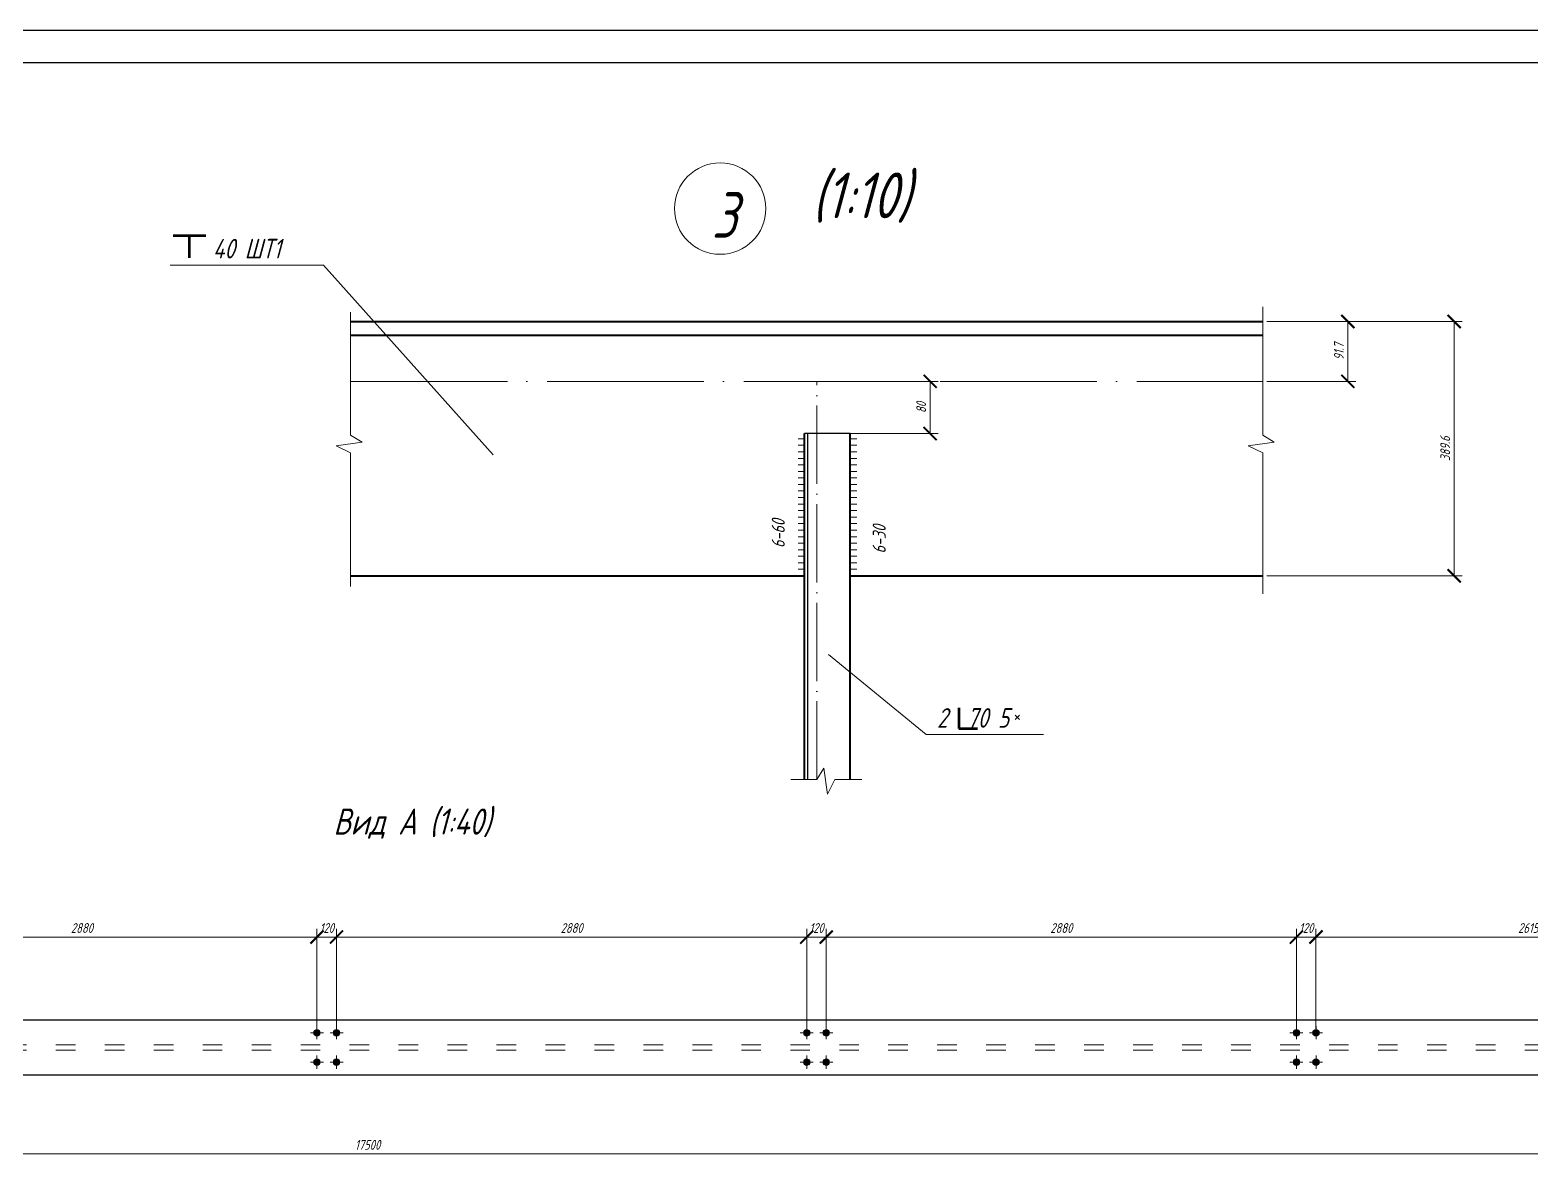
# Model space of a CAD drawing. Header units: millimetres. Extents: x 1665 to 4316, y 443 to 1647.
# Drawn here: x 2827.6 to 3057.5, y 1473.5 to 1647 of the extents above; entities that cross this region are included whole.
import ezdxf

# ---------------------------------------------------------------- set-up
doc = ezdxf.new("R2010")
doc.units = ezdxf.units.MM
doc.linetypes.add('ACAD_ISO03W100', pattern=[30, 12, -18])
doc.linetypes.add('ACAD_ISO04W100', pattern=[30, 24, -3, 0, -3])
doc.layers.get('0').update_dxf_attribs({"lineweight": 18})
doc.styles.get("Standard").update_dxf_attribs({"font": 'romans.shx', "width": 0.75, "oblique": 15, "height": 1.5})
doc.dimstyles.new('ISO-25', dxfattribs={"dimtxt": 1.5, "dimasz": 2, "dimexe": 1.25, "dimexo": 0.625, "dimtad": 1, "dimtxsty": 'Standard', "dimblk": 'ARCHTICK', "dimcen": 2.5, "dimadec": 0, "dimazin": 0, "dimtfac": 1, "dimtmove": 0, "dimatfit": 3, "dimldrblk": 'NONE', "dimfxl": 1, "dimlwd": 18, "dimlwe": 18, "dimarcsym": 0})

# ---------------------------------------------------------------- blocks, each defined once
blk = doc.blocks.new('_ArchTick')
at = {"color": 0, "linetype": 'ByBlock', "const_width": 0.15}
blk.add_lwpolyline([(-0.5, -0.5), (0.5, 0.5)], dxfattribs=at)
blk = doc.blocks.new('*D85')
at = {"color": 0, "lineweight": 18, "transparency": 16777216}
for p, q in [((2799.58, 1493.97), (2799.58, 1509.26)), ((2799.58, 1508.01), (2871.58, 1508.01)), ((2871.58, 1494.47), (2871.58, 1509.26))]:
    blk.add_line(p, q, dxfattribs=at)
at = {"layer": 'Defpoints', "color": 0, "transparency": 16777216}
for p in [(2871.58, 1508.01), (2799.58, 1493.34), (2871.58, 1493.84)]:
    blk.add_point(p, dxfattribs=at)
at = {"color": 0, "lineweight": 18, "transparency": 16777216, "xscale": 2, "yscale": 2, "zscale": 2, "rotation": 180}
blk.add_blockref('_ArchTick', (2799.58, 1508.01), dxfattribs=at)
at = {"color": 0, "lineweight": 18, "transparency": 16777216, "xscale": 2, "yscale": 2, "zscale": 2}
blk.add_blockref('_ArchTick', (2871.58, 1508.01), dxfattribs=at)
at = {"color": 0, "transparency": 16777216, "insert": (2835.58, 1509.39), "char_height": 1.5, "attachment_point": 5}
blk.add_mtext('2880', dxfattribs=at)
blk = doc.blocks.new('_None')
blk = doc.blocks.new('*D87')
at = {"color": 0, "lineweight": 18, "transparency": 16777216}
for p, q in [((2874.58, 1493.97), (2874.58, 1509.26)), ((2874.58, 1508.01), (2946.58, 1508.01)), ((2946.58, 1494.47), (2946.58, 1509.26))]:
    blk.add_line(p, q, dxfattribs=at)
at = {"layer": 'Defpoints', "color": 0, "transparency": 16777216}
for p in [(2946.58, 1508.01), (2874.58, 1493.34), (2946.58, 1493.84)]:
    blk.add_point(p, dxfattribs=at)
at = {"color": 0, "lineweight": 18, "transparency": 16777216, "xscale": 2, "yscale": 2, "zscale": 2, "rotation": 180}
blk.add_blockref('_ArchTick', (2874.58, 1508.01), dxfattribs=at)
at = {"color": 0, "lineweight": 18, "transparency": 16777216, "xscale": 2, "yscale": 2, "zscale": 2}
blk.add_blockref('_ArchTick', (2946.58, 1508.01), dxfattribs=at)
at = {"color": 0, "transparency": 16777216, "insert": (2910.58, 1509.39), "char_height": 1.5, "attachment_point": 5}
blk.add_mtext('2880', dxfattribs=at)
blk = doc.blocks.new('*D88')
at = {"color": 0, "lineweight": 18, "transparency": 16777216}
for p, q in [((2871.58, 1493.97), (2871.58, 1509.26)), ((2871.58, 1508.01), (2874.58, 1508.01)), ((2874.58, 1493.97), (2874.58, 1509.26))]:
    blk.add_line(p, q, dxfattribs=at)
at = {"layer": 'Defpoints', "color": 0, "transparency": 16777216}
for p in [(2874.58, 1508.01), (2871.58, 1493.34), (2874.58, 1493.34)]:
    blk.add_point(p, dxfattribs=at)
at = {"color": 0, "lineweight": 18, "transparency": 16777216, "xscale": 2, "yscale": 2, "zscale": 2, "rotation": 180}
blk.add_blockref('_ArchTick', (2871.58, 1508.01), dxfattribs=at)
at = {"color": 0, "lineweight": 18, "transparency": 16777216, "xscale": 2, "yscale": 2, "zscale": 2}
blk.add_blockref('_ArchTick', (2874.58, 1508.01), dxfattribs=at)
at = {"color": 0, "transparency": 16777216, "insert": (2873.08, 1509.39), "char_height": 1.5, "attachment_point": 5}
blk.add_mtext('120', dxfattribs=at)
blk = doc.blocks.new('*D89')
at = {"color": 0, "lineweight": 18, "transparency": 16777216}
for p, q in [((2949.58, 1493.97), (2949.58, 1509.26)), ((2949.58, 1508.01), (3021.58, 1508.01)), ((3021.58, 1494.47), (3021.58, 1509.26))]:
    blk.add_line(p, q, dxfattribs=at)
at = {"layer": 'Defpoints', "color": 0, "transparency": 16777216}
for p in [(3021.58, 1508.01), (2949.58, 1493.34), (3021.58, 1493.84)]:
    blk.add_point(p, dxfattribs=at)
at = {"color": 0, "lineweight": 18, "transparency": 16777216, "xscale": 2, "yscale": 2, "zscale": 2, "rotation": 180}
blk.add_blockref('_ArchTick', (2949.58, 1508.01), dxfattribs=at)
at = {"color": 0, "lineweight": 18, "transparency": 16777216, "xscale": 2, "yscale": 2, "zscale": 2}
blk.add_blockref('_ArchTick', (3021.58, 1508.01), dxfattribs=at)
at = {"color": 0, "transparency": 16777216, "insert": (2985.58, 1509.39), "char_height": 1.5, "attachment_point": 5}
blk.add_mtext('2880', dxfattribs=at)
blk = doc.blocks.new('*D90')
at = {"color": 0, "lineweight": 18, "transparency": 16777216}
for p, q in [((2946.58, 1493.97), (2946.58, 1509.26)), ((2946.58, 1508.01), (2949.58, 1508.01)), ((2949.58, 1493.97), (2949.58, 1509.26))]:
    blk.add_line(p, q, dxfattribs=at)
at = {"layer": 'Defpoints', "color": 0, "transparency": 16777216}
for p in [(2949.58, 1508.01), (2946.58, 1493.34), (2949.58, 1493.34)]:
    blk.add_point(p, dxfattribs=at)
at = {"color": 0, "lineweight": 18, "transparency": 16777216, "xscale": 2, "yscale": 2, "zscale": 2, "rotation": 180}
blk.add_blockref('_ArchTick', (2946.58, 1508.01), dxfattribs=at)
at = {"color": 0, "lineweight": 18, "transparency": 16777216, "xscale": 2, "yscale": 2, "zscale": 2}
blk.add_blockref('_ArchTick', (2949.58, 1508.01), dxfattribs=at)
at = {"color": 0, "transparency": 16777216, "insert": (2948.08, 1509.39), "char_height": 1.5, "attachment_point": 5}
blk.add_mtext('120', dxfattribs=at)
blk = doc.blocks.new('*D91')
at = {"color": 0, "lineweight": 18, "transparency": 16777216}
for p, q in [((3024.58, 1493.97), (3024.58, 1509.26)), ((3024.58, 1508.01), (3089.58, 1508.01)), ((3089.58, 1493.97), (3089.58, 1509.26))]:
    blk.add_line(p, q, dxfattribs=at)
at = {"layer": 'Defpoints', "color": 0, "transparency": 16777216}
for p in [(3089.58, 1508.01), (3024.58, 1493.34), (3089.58, 1493.34)]:
    blk.add_point(p, dxfattribs=at)
at = {"color": 0, "lineweight": 18, "transparency": 16777216, "xscale": 2, "yscale": 2, "zscale": 2, "rotation": 180}
blk.add_blockref('_ArchTick', (3024.58, 1508.01), dxfattribs=at)
at = {"color": 0, "lineweight": 18, "transparency": 16777216, "xscale": 2, "yscale": 2, "zscale": 2}
blk.add_blockref('_ArchTick', (3089.58, 1508.01), dxfattribs=at)
at = {"color": 0, "transparency": 16777216, "insert": (3057.08, 1509.39), "char_height": 1.5, "attachment_point": 5}
blk.add_mtext('2615', dxfattribs=at)
blk = doc.blocks.new('*D92')
at = {"color": 0, "lineweight": 18, "transparency": 16777216}
for p, q in [((3021.58, 1493.97), (3021.58, 1509.26)), ((3021.58, 1508.01), (3024.58, 1508.01)), ((3024.58, 1493.97), (3024.58, 1509.26))]:
    blk.add_line(p, q, dxfattribs=at)
at = {"layer": 'Defpoints', "color": 0, "transparency": 16777216}
for p in [(3024.58, 1508.01), (3021.58, 1493.34), (3024.58, 1493.34)]:
    blk.add_point(p, dxfattribs=at)
at = {"color": 0, "lineweight": 18, "transparency": 16777216, "xscale": 2, "yscale": 2, "zscale": 2, "rotation": 180}
blk.add_blockref('_ArchTick', (3021.58, 1508.01), dxfattribs=at)
at = {"color": 0, "lineweight": 18, "transparency": 16777216, "xscale": 2, "yscale": 2, "zscale": 2}
blk.add_blockref('_ArchTick', (3024.58, 1508.01), dxfattribs=at)
at = {"color": 0, "transparency": 16777216, "insert": (3023.08, 1509.39), "char_height": 1.5, "attachment_point": 5}
blk.add_mtext('120', dxfattribs=at)
blk = doc.blocks.new('*D97')
at = {"color": 0, "lineweight": 18, "transparency": 16777216}
for p, q in [((2660.58, 1485.72), (2660.58, 1473.55)), ((3098.08, 1485.72), (3098.08, 1473.55)), ((2660.58, 1474.8), (3098.08, 1474.8))]:
    blk.add_line(p, q, dxfattribs=at)
at = {"layer": 'Defpoints', "color": 0, "transparency": 16777216}
for p in [(2660.58, 1486.34), (3098.08, 1486.34), (3098.08, 1474.8)]:
    blk.add_point(p, dxfattribs=at)
at = {"color": 0, "lineweight": 18, "transparency": 16777216, "xscale": 2, "yscale": 2, "zscale": 2, "rotation": 180}
blk.add_blockref('_ArchTick', (2660.58, 1474.8), dxfattribs=at)
at = {"color": 0, "lineweight": 18, "transparency": 16777216, "xscale": 2, "yscale": 2, "zscale": 2}
blk.add_blockref('_ArchTick', (3098.08, 1474.8), dxfattribs=at)
at = {"color": 0, "transparency": 16777216, "insert": (2879.33, 1476.17), "char_height": 1.5, "attachment_point": 5}
blk.add_mtext('17500', dxfattribs=at)
blk = doc.blocks.new('*D337')
at = {"color": 0, "lineweight": 18, "transparency": 16777216}
for p, q in [((3017.04, 1602.3), (3030.7, 1602.3)), ((3029.45, 1602.3), (3029.45, 1593.13)), ((3017.04, 1593.13), (3030.7, 1593.13))]:
    blk.add_line(p, q, dxfattribs=at)
at = {"layer": 'Defpoints', "color": 0, "transparency": 16777216}
for p in [(3016.42, 1602.3), (3016.42, 1593.13), (3029.45, 1593.13)]:
    blk.add_point(p, dxfattribs=at)
at = {"color": 0, "lineweight": 18, "transparency": 16777216, "xscale": 2, "yscale": 2, "zscale": 2}
for p, rotation in [((3029.45, 1602.3), 90), ((3029.45, 1593.13), 270)]:
    blk.add_blockref('_ArchTick', p, dxfattribs=dict(at, rotation=rotation))
at = {"color": 0, "transparency": 16777216, "insert": (3028.08, 1597.71), "char_height": 1.5, "attachment_point": 5, "rotation": 90}
blk.add_mtext('91.7', dxfattribs=at)
blk = doc.blocks.new('*D338')
at = {"color": 0, "lineweight": 18, "transparency": 16777216}
for p, q in [((3017.04, 1602.3), (3046.99, 1602.3)), ((3045.74, 1602.3), (3045.74, 1563.34)), ((3017.04, 1563.34), (3046.99, 1563.34))]:
    blk.add_line(p, q, dxfattribs=at)
at = {"layer": 'Defpoints', "color": 0, "transparency": 16777216}
for p in [(3016.42, 1602.3), (3016.42, 1563.34), (3045.74, 1563.34)]:
    blk.add_point(p, dxfattribs=at)
at = {"color": 0, "lineweight": 18, "transparency": 16777216, "xscale": 2, "yscale": 2, "zscale": 2}
for p, rotation in [((3045.74, 1602.3), 90), ((3045.74, 1563.34), 270)]:
    blk.add_blockref('_ArchTick', p, dxfattribs=dict(at, rotation=rotation))
at = {"color": 0, "transparency": 16777216, "insert": (3044.36, 1582.82), "char_height": 1.5, "attachment_point": 5, "rotation": 90}
blk.add_mtext('389.6', dxfattribs=at)
blk = doc.blocks.new('*D339')
at = {"color": 0, "lineweight": 18, "transparency": 16777216}
for p, q in [((2948.78, 1593.13), (2966.73, 1593.13)), ((2965.48, 1593.13), (2965.48, 1585.13)), ((2948.78, 1585.13), (2966.73, 1585.13))]:
    blk.add_line(p, q, dxfattribs=at)
at = {"layer": 'Defpoints', "color": 0, "transparency": 16777216}
for p in [(2948.16, 1593.13), (2948.16, 1585.13), (2965.48, 1585.13)]:
    blk.add_point(p, dxfattribs=at)
at = {"color": 0, "lineweight": 18, "transparency": 16777216, "xscale": 2, "yscale": 2, "zscale": 2}
for p, rotation in [((2965.48, 1593.13), 90), ((2965.48, 1585.13), 270)]:
    blk.add_blockref('_ArchTick', p, dxfattribs=dict(at, rotation=rotation))
at = {"color": 0, "transparency": 16777216, "insert": (2964.11, 1589.13), "char_height": 1.5, "attachment_point": 5, "rotation": 90}
blk.add_mtext('80', dxfattribs=at)

msp = doc.modelspace()

# ---------------------------------------------------------------- hatches: boundary and pattern name
h = msp.add_hatch(color=256)
h.dxf.hatch_style = 1
h.paths.add_polyline_path([(2871.581, 1493.84), (2871.581, 1493.34), (2872.081, 1493.34, 0.4142136)])
h.paths.add_polyline_path([(2872.081, 1493.34), (2871.581, 1493.34), (2871.581, 1492.84, 0.4142136)])
h.paths.add_polyline_path([(2871.581, 1493.84, 0.4142136), (2871.081, 1493.34, 0.4142136), (2871.581, 1492.84), (2871.581, 1493.34)])
h = msp.add_hatch(color=256)
h.dxf.hatch_style = 1
h.paths.add_polyline_path([(2874.581, 1493.84), (2874.581, 1493.34), (2875.081, 1493.34, 0.4142136)])
h.paths.add_polyline_path([(2875.081, 1493.34), (2874.581, 1493.34), (2874.581, 1492.84, 0.4142136)])
h.paths.add_polyline_path([(2874.581, 1493.84, 0.4142136), (2874.081, 1493.34, 0.4142136), (2874.581, 1492.84), (2874.581, 1493.34)])
h = msp.add_hatch(color=256)
h.dxf.hatch_style = 1
h.paths.add_polyline_path([(2946.581, 1493.84), (2946.581, 1493.34), (2947.081, 1493.34, 0.4142136)])
h.paths.add_polyline_path([(2947.081, 1493.34), (2946.581, 1493.34), (2946.581, 1492.84, 0.4142136)])
h.paths.add_polyline_path([(2946.581, 1493.84, 0.4142136), (2946.081, 1493.34, 0.4142136), (2946.581, 1492.84), (2946.581, 1493.34)])
h = msp.add_hatch(color=256)
h.dxf.hatch_style = 1
h.paths.add_polyline_path([(2949.581, 1493.84), (2949.581, 1493.34), (2950.081, 1493.34, 0.4142136)])
h.paths.add_polyline_path([(2950.081, 1493.34), (2949.581, 1493.34), (2949.581, 1492.84, 0.4142136)])
h.paths.add_polyline_path([(2949.581, 1493.84, 0.4142136), (2949.081, 1493.34, 0.4142136), (2949.581, 1492.84), (2949.581, 1493.34)])
h = msp.add_hatch(color=256)
h.dxf.hatch_style = 1
h.paths.add_polyline_path([(3021.581, 1493.84), (3021.581, 1493.34), (3022.081, 1493.34, 0.4142136)])
h.paths.add_polyline_path([(3022.081, 1493.34), (3021.581, 1493.34), (3021.581, 1492.84, 0.4142136)])
h.paths.add_polyline_path([(3021.581, 1493.84, 0.4142136), (3021.081, 1493.34, 0.4142136), (3021.581, 1492.84), (3021.581, 1493.34)])
h = msp.add_hatch(color=256)
h.dxf.hatch_style = 1
h.paths.add_polyline_path([(3024.581, 1493.84), (3024.581, 1493.34), (3025.081, 1493.34, 0.4142136)])
h.paths.add_polyline_path([(3025.081, 1493.34), (3024.581, 1493.34), (3024.581, 1492.84, 0.4142136)])
h.paths.add_polyline_path([(3024.581, 1493.84, 0.4142136), (3024.081, 1493.34, 0.4142136), (3024.581, 1492.84), (3024.581, 1493.34)])
h = msp.add_hatch(color=256)
h.dxf.hatch_style = 1
h.paths.add_polyline_path([(2871.581, 1489.34), (2871.581, 1488.84), (2872.081, 1488.84, 0.4142136)])
h.paths.add_polyline_path([(2872.081, 1488.84), (2871.581, 1488.84), (2871.581, 1488.34, 0.4142136)])
h.paths.add_polyline_path([(2871.581, 1489.34, 0.4142136), (2871.081, 1488.84, 0.4142136), (2871.581, 1488.34), (2871.581, 1488.84)])
h = msp.add_hatch(color=256)
h.dxf.hatch_style = 1
h.paths.add_polyline_path([(2874.581, 1489.34), (2874.581, 1488.84), (2875.081, 1488.84, 0.4142136)])
h.paths.add_polyline_path([(2875.081, 1488.84), (2874.581, 1488.84), (2874.581, 1488.34, 0.4142136)])
h.paths.add_polyline_path([(2874.581, 1489.34, 0.4142136), (2874.081, 1488.84, 0.4142136), (2874.581, 1488.34), (2874.581, 1488.84)])
h = msp.add_hatch(color=256)
h.dxf.hatch_style = 1
h.paths.add_polyline_path([(2946.581, 1489.34), (2946.581, 1488.84), (2947.081, 1488.84, 0.4142136)])
h.paths.add_polyline_path([(2947.081, 1488.84), (2946.581, 1488.84), (2946.581, 1488.34, 0.4142136)])
h.paths.add_polyline_path([(2946.581, 1489.34, 0.4142136), (2946.081, 1488.84, 0.4142136), (2946.581, 1488.34), (2946.581, 1488.84)])
h = msp.add_hatch(color=256)
h.dxf.hatch_style = 1
h.paths.add_polyline_path([(2949.581, 1489.34), (2949.581, 1488.84), (2950.081, 1488.84, 0.4142136)])
h.paths.add_polyline_path([(2950.081, 1488.84), (2949.581, 1488.84), (2949.581, 1488.34, 0.4142136)])
h.paths.add_polyline_path([(2949.581, 1489.34, 0.4142136), (2949.081, 1488.84, 0.4142136), (2949.581, 1488.34), (2949.581, 1488.84)])
h = msp.add_hatch(color=256)
h.dxf.hatch_style = 1
h.paths.add_polyline_path([(3021.581, 1489.34), (3021.581, 1488.84), (3022.081, 1488.84, 0.4142136)])
h.paths.add_polyline_path([(3022.081, 1488.84), (3021.581, 1488.84), (3021.581, 1488.34, 0.4142136)])
h.paths.add_polyline_path([(3021.581, 1489.34, 0.4142136), (3021.081, 1488.84, 0.4142136), (3021.581, 1488.34), (3021.581, 1488.84)])
h = msp.add_hatch(color=256)
h.dxf.hatch_style = 1
h.paths.add_polyline_path([(3024.581, 1489.34), (3024.581, 1488.84), (3025.081, 1488.84, 0.4142136)])
h.paths.add_polyline_path([(3025.081, 1488.84), (3024.581, 1488.84), (3024.581, 1488.34, 0.4142136)])
h.paths.add_polyline_path([(3024.581, 1489.34, 0.4142136), (3024.081, 1488.84, 0.4142136), (3024.581, 1488.34), (3024.581, 1488.84)])

# ---------------------------------------------------------------- linework, layer by layer
at = {"lineweight": -2}
msp.add_line((2506.02, 1646.955), (3347.02, 1646.955), dxfattribs=at)
at = {"lineweight": 30}
for p, q in [((2526.02, 1641.955), (3342.02, 1641.955)), ((2953.257, 1585.127), (2946.257, 1585.127)), ((2946.757, 1532.129), (2946.757, 1585.127)), ((2661.581, 1495.34), (3097.081, 1495.34)), ((3097.081, 1486.84), (2661.581, 1486.84))]:
    msp.add_line(p, q, dxfattribs=at)
at = {"lineweight": 53}
for p, q in [((2854.559, 1615.417), (2849.53, 1615.417)), ((2852.044, 1612.031), (2852.044, 1615.417))]:
    msp.add_line(p, q, dxfattribs=at)
for p, q in [((2872.561, 1610.93), (2849.117, 1610.93)), ((2898.545, 1581.87), (2872.561, 1610.93)), ((3016.416, 1604.535), (3016.416, 1584.873)), ((2876.737, 1603.711), (2876.737, 1584.873)), ((2878.499, 1583.837), (2874.527, 1583.262)), ((2876.737, 1584.873), (2878.499, 1583.837)), ((2946.255, 1584.337), (2945.255, 1584.337)), ((2954.257, 1584.337), (2953.257, 1584.337)), ((3018.178, 1583.837), (3014.206, 1583.262)), ((3016.416, 1584.873), (3018.178, 1583.837)), ((2874.527, 1583.262), (2876.737, 1582.164)), ((2876.737, 1582.164), (2876.737, 1561.715)), ((2946.255, 1583.337), (2945.255, 1583.337)), ((2946.255, 1582.337), (2945.255, 1582.337)), ((2954.257, 1583.337), (2953.257, 1583.337)), ((2954.257, 1582.337), (2953.257, 1582.337)), ((3014.206, 1583.262), (3016.416, 1582.164)), ((3016.416, 1582.164), (3016.416, 1560.584)), ((2946.255, 1581.337), (2945.255, 1581.337)), ((2946.255, 1580.337), (2945.255, 1580.337)), ((2946.255, 1579.337), (2945.255, 1579.337)), ((2954.257, 1581.337), (2953.257, 1581.337)), ((2954.257, 1580.337), (2953.257, 1580.337)), ((2954.257, 1579.337), (2953.257, 1579.337)), ((2946.255, 1578.337), (2945.255, 1578.337)), ((2946.255, 1577.337), (2945.255, 1577.337)), ((2954.257, 1578.337), (2953.257, 1578.337)), ((2954.257, 1577.337), (2953.257, 1577.337)), ((2946.255, 1576.337), (2945.255, 1576.337)), ((2946.255, 1575.337), (2945.255, 1575.337)), ((2954.257, 1576.337), (2953.257, 1576.337)), ((2954.257, 1575.337), (2953.257, 1575.337)), ((2946.255, 1574.337), (2945.255, 1574.337)), ((2946.255, 1573.337), (2945.255, 1573.337)), ((2946.255, 1572.337), (2945.255, 1572.337)), ((2954.257, 1574.337), (2953.257, 1574.337)), ((2954.257, 1573.337), (2953.257, 1573.337)), ((2954.257, 1572.337), (2953.257, 1572.337)), ((2946.255, 1571.337), (2945.255, 1571.337)), ((2946.255, 1570.337), (2945.255, 1570.337)), ((2954.257, 1571.337), (2953.257, 1571.337)), ((2954.257, 1570.337), (2953.257, 1570.337)), ((2946.255, 1569.337), (2945.255, 1569.337)), ((2946.255, 1568.337), (2945.255, 1568.337)), ((2954.257, 1569.337), (2953.257, 1569.337)), ((2954.257, 1568.337), (2953.257, 1568.337)), ((2946.255, 1567.337), (2945.255, 1567.337)), ((2946.255, 1566.337), (2945.255, 1566.337)), ((2954.257, 1567.337), (2953.257, 1567.337)), ((2954.257, 1566.337), (2953.257, 1566.337)), ((2946.255, 1565.337), (2945.255, 1565.337)), ((2946.255, 1564.337), (2945.255, 1564.337)), ((2954.257, 1565.337), (2953.257, 1565.337)), ((2954.257, 1564.337), (2953.257, 1564.337)), ((2949.927, 1551.299), (2964.853, 1539.044)), ((2978.488, 1541.998), (2979.166, 1541.319)), ((2979.166, 1541.998), (2978.488, 1541.319)), ((2964.853, 1539.044), (2982.823, 1539.044)), ((2948.157, 1532.129), (2949.192, 1533.89)), ((2949.192, 1533.89), (2949.768, 1529.919)), ((2944.128, 1532.129), (2948.157, 1532.129)), ((2949.768, 1529.919), (2950.866, 1532.129)), ((2950.866, 1532.129), (2955, 1532.129)), ((2871.581, 1492.34), (2871.581, 1494.34)), ((2874.581, 1492.34), (2874.581, 1494.34)), ((2946.581, 1492.34), (2946.581, 1494.34)), ((2949.581, 1492.34), (2949.581, 1494.34)), ((3021.581, 1492.34), (3021.581, 1494.34)), ((3024.581, 1492.34), (3024.581, 1494.34)), ((2870.581, 1493.34), (2872.581, 1493.34)), ((2873.581, 1493.34), (2875.581, 1493.34)), ((2945.581, 1493.34), (2947.581, 1493.34)), ((2948.581, 1493.34), (2950.581, 1493.34)), ((3020.581, 1493.34), (3022.581, 1493.34)), ((3023.581, 1493.34), (3025.581, 1493.34)), ((2871.581, 1487.84), (2871.581, 1489.84)), ((2874.581, 1487.84), (2874.581, 1489.84)), ((2946.581, 1487.84), (2946.581, 1489.84)), ((2949.581, 1487.84), (2949.581, 1489.84)), ((3021.581, 1487.84), (3021.581, 1489.84)), ((3024.581, 1487.84), (3024.581, 1489.84)), ((2870.581, 1488.84), (2872.581, 1488.84)), ((2873.581, 1488.84), (2875.581, 1488.84)), ((2945.581, 1488.84), (2947.581, 1488.84)), ((2948.581, 1488.84), (2950.581, 1488.84)), ((3020.581, 1488.84), (3022.581, 1488.84)), ((3023.581, 1488.84), (3025.581, 1488.84))]:
    msp.add_line(p, q)
at = {"lineweight": 40}
for p, q in [((2876.737, 1602.297), (3016.416, 1602.297)), ((2876.737, 1600.197), (3016.416, 1600.197)), ((2946.257, 1532.129), (2946.257, 1585.127)), ((2953.257, 1532.129), (2953.257, 1585.127)), ((2876.737, 1563.337), (2946.257, 1563.337)), ((2953.257, 1563.337), (3016.416, 1563.337))]:
    msp.add_line(p, q, dxfattribs=at)
at = {"linetype": 'ACAD_ISO04W100'}
msp.add_line((2876.737, 1593.127), (3016.416, 1593.127), dxfattribs=at)
at = {"linetype": 'ACAD_ISO04W100', "ltscale": 0.5}
msp.add_line((2948.157, 1532.129), (2948.157, 1593.127), dxfattribs=at)
at = {"lineweight": 60}
for p, q in [((2969.902, 1543.102), (2969.902, 1539.949)), ((2969.902, 1539.949), (2972.733, 1539.949))]:
    msp.add_line(p, q, dxfattribs=at)
at = {"linetype": 'ACAD_ISO03W100', "ltscale": 0.25}
for p, q in [((3089.581, 1491.49), (2669.081, 1491.49)), ((3089.581, 1490.69), (2669.081, 1490.69))]:
    msp.add_line(p, q, dxfattribs=at)
for centre, radius in [((2933.325, 1619.597), 7), ((2871.581, 1493.34), 0.5), ((2874.581, 1493.34), 0.5), ((2946.581, 1493.34), 0.5), ((2949.581, 1493.34), 0.5), ((3021.581, 1493.34), 0.5), ((3024.581, 1493.34), 0.5), ((2871.581, 1488.84), 0.5), ((2874.581, 1488.84), 0.5), ((2946.581, 1488.84), 0.5), ((2949.581, 1488.84), 0.5), ((3021.581, 1488.84), 0.5), ((3024.581, 1488.84), 0.5)]:
    msp.add_circle(centre, radius)

# ---------------------------------------------------------------- texts
at = {"attachment_point": 1}
for s, width, gutter_width, insert, char_height in [(' (1:10)', 57.61317, 12.5, (2943.889, 1625.123), 7), ('3', 11.51881, 12.5, (2932.027, 1622.125), 7), ('40 ШТ1', 22.94433, 7.5, (2855.633, 1614.961), 3), ('2  70 5', 22.94433, 7.5, (2966.54, 1543.076), 3), ('Вид А (1:40)', 49.83188, 12.5, (2874.104, 1527.695), 4)]:
    msp.add_mtext_dynamic_manual_height_columns(s, width=width, gutter_width=gutter_width, heights=[0], dxfattribs=dict(at, insert=insert, char_height=char_height))
at = {"char_height": 2, "attachment_point": 1, "rotation": 90}
for s, insert in [('6-60', (2941.227, 1567.604)), ('6-30', (2956.689, 1566.756))]:
    msp.add_mtext_dynamic_manual_height_columns(s, width=10.41741, gutter_width=7.5, heights=[0], dxfattribs=dict(at, insert=insert))

# ---------------------------------------------------------------- dimensions: what is measured, and where the dimension line sits
for base, p1, p2, text, picture, middle in [((3029.454, 1593.127), (3016.416, 1602.297), (3016.416, 1593.127), '91.7', '*D337', (3028.079, 1597.712)), ((3045.736, 1563.337), (3016.416, 1602.297), (3016.416, 1563.337), '389.6', '*D338', (3044.361, 1582.817)), ((2965.482, 1585.127), (2948.157, 1593.127), (2948.157, 1585.127), '80', '*D339', (2964.107, 1589.127))]:
    dim = msp.add_linear_dim(base=base, p1=p1, p2=p2, angle=90, text=text, dimstyle='ISO-25')
    dim.commit()
    dim.dimension.update_dxf_attribs({"geometry": picture, "text_midpoint": middle})
for base, p1, p2, text, picture, middle in [((2871.581, 1508.015), (2799.581, 1493.34), (2871.581, 1493.84), '2880', '*D85', (2835.581, 1509.39)), ((2946.581, 1508.015), (2874.581, 1493.34), (2946.581, 1493.84), '2880', '*D87', (2910.581, 1509.39)), ((3021.581, 1508.015), (2949.581, 1493.34), (3021.581, 1493.84), '2880', '*D89', (2985.581, 1509.39)), ((3089.581, 1508.015), (3024.581, 1493.34), (3089.581, 1493.34), '2615', '*D91', (3057.081, 1509.39)), ((3098.081, 1474.798), (2660.581, 1486.34), (3098.081, 1486.34), '17500', '*D97', (2879.331, 1476.173))]:
    dim = msp.add_linear_dim(base=base, p1=p1, p2=p2, text=text, dimstyle='ISO-25')
    dim.commit()
    dim.dimension.update_dxf_attribs({"geometry": picture, "text_midpoint": middle})
for base, p1, p2, picture, middle in [((2874.581, 1508.015), (2871.581, 1493.34), (2874.581, 1493.34), '*D88', (2873.081, 1508.015)), ((2949.581, 1508.015), (2946.581, 1493.34), (2949.581, 1493.34), '*D90', (2948.081, 1508.015)), ((3024.581, 1508.015), (3021.581, 1493.34), (3024.581, 1493.34), '*D92', (3023.081, 1508.015))]:
    dim = msp.add_linear_dim(base=base, p1=p1, p2=p2, text='120', dimstyle='ISO-25')
    dim.commit()
    dim.dimension.update_dxf_attribs({"geometry": picture, "text_midpoint": middle, "dimtype": 160})

doc.saveas('drawing.dxf')
